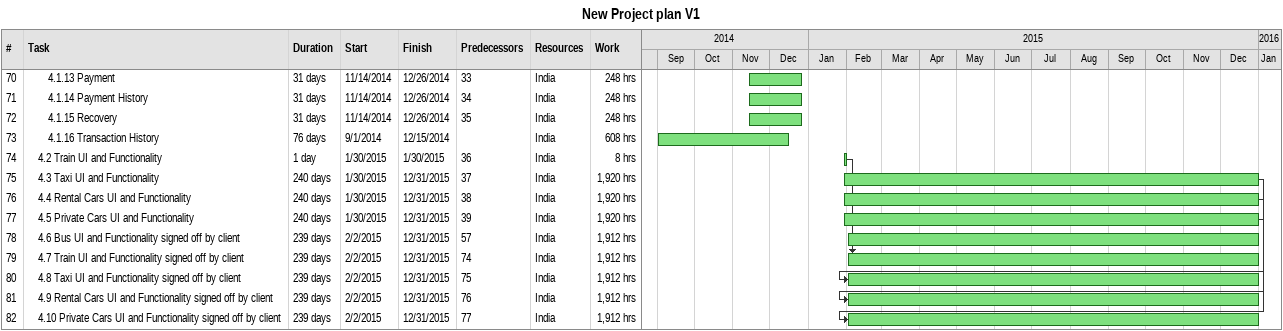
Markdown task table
New Project plan V1

| ID | Level | Task | Duration | Start | Finish | Predecessors | Resources | Work (h) |
|---|---|---|---|---|---|---|---|---|
| 70 | 3 | 4.1.13 Payment | 31d | 2014-11-14 | 2014-12-26 | 33 | India | 248 |
| 71 | 3 | 4.1.14 Payment History | 31d | 2014-11-14 | 2014-12-26 | 34 | India | 248 |
| 72 | 3 | 4.1.15 Recovery | 31d | 2014-11-14 | 2014-12-26 | 35 | India | 248 |
| 73 | 3 | 4.1.16 Transaction History | 76d | 2014-09-01 | 2014-12-15 |  | India | 608 |
| 74 | 2 | 4.2 Train UI and Functionality | 1d | 2015-01-30 | 2015-01-30 | 36 | India | 8 |
| 75 | 2 | 4.3 Taxi UI and Functionality | 240d | 2015-01-30 | 2015-12-31 | 37 | India | 1920 |
| 76 | 2 | 4.4 Rental Cars UI and Functionality | 240d | 2015-01-30 | 2015-12-31 | 38 | India | 1920 |
| 77 | 2 | 4.5 Private Cars UI and Functionality | 240d | 2015-01-30 | 2015-12-31 | 39 | India | 1920 |
| 78 | 2 | 4.6 Bus UI and Functionality signed off by client | 239d | 2015-02-02 | 2015-12-31 | 57 | India | 1912 |
| 79 | 2 | 4.7 Train UI and Functionality signed off by client | 239d | 2015-02-02 | 2015-12-31 | 74 | India | 1912 |
| 80 | 2 | 4.8 Taxi UI and Functionality signed off by client | 239d | 2015-02-02 | 2015-12-31 | 75 | India | 1912 |
| 81 | 2 | 4.9 Rental Cars UI and Functionality signed off by client | 239d | 2015-02-02 | 2015-12-31 | 76 | India | 1912 |
| 82 | 2 | 4.10 Private Cars UI and Functionality signed off by client | 239d | 2015-02-02 | 2015-12-31 | 77 | India | 1912 |
